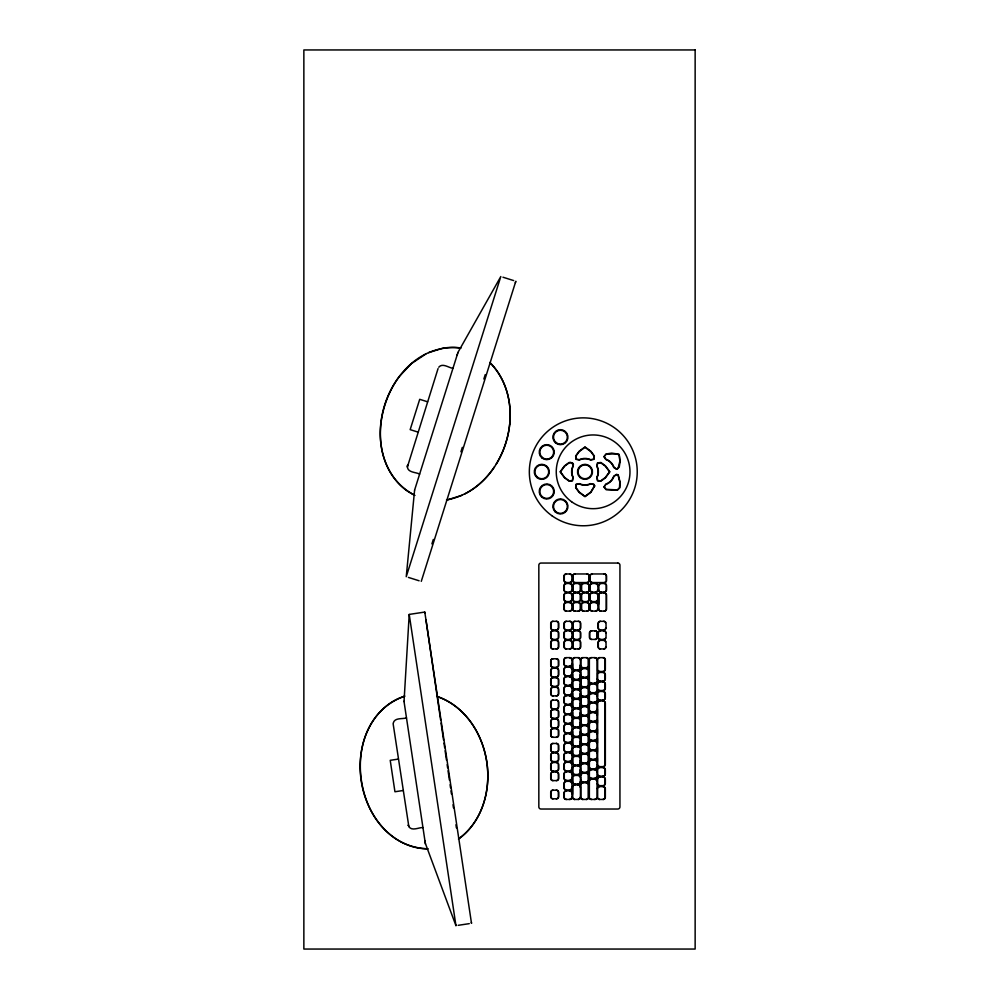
<?xml version="1.0" encoding="UTF-8"?>
<svg xmlns="http://www.w3.org/2000/svg" width="999" height="999" viewBox="0 0 999 999"><rect width="100%" height="100%" fill="white"/><g stroke="black" fill="none" stroke-linecap="round" stroke-linejoin="round"><path stroke-width="1.5" d="M404.033 701.535L409.215 614.41L424.787 612.062L424.925 613.036M407.367 467.045L438.049 368.594M509.727 423.888C508.266 438.174 503.596 452.11 496.078 464.36M393.244 723.101C394.605 717.382 402.447 719.268 406.493 717.906M421.278 581.343L515.821 281.256L515.347 282.767M457.055 355.319L457.417 354.17M457.717 353.196L457.929 352.547M431.905 543.906L433.316 539.448M460.926 451.823L462.325 447.365M483.853 379.033L485.252 374.575M494.493 466.82C486.975 478.159 476.798 487.899 464.597 494.043M438.761 367.195C442.495 362.649 448.726 367.794 452.947 368.344M458.441 839.023C485.976 819.093 493.306 780.419 483.941 749.113A92.383 92.383 0 0 0 479.383 736.85A89.922 89.922 0 0 0 476.448 731.006C468.119 715.746 454.82 702.709 438.236 696.877M459.602 838.198C471.416 829.432 479.607 816.42 483.916 802.472A85.664 85.664 0 0 0 486.076 793.955A88.674 88.674 0 0 0 487.025 788.174A91.496 91.496 0 0 0 487.762 779.42C489.16 745.316 470.704 708.029 437.05 696.478M425.849 353.983L411.363 363.648L399.338 376.423A90.26 90.26 0 0 0 394.368 383.666C386.276 396.84 381.481 411.988 380.457 427.41A90.16 90.16 0 0 0 380.369 437.225C381.156 454.582 387.4 472.14 399.737 484.652A55.944 55.944 0 0 0 407.342 491.058L414.76 495.404M428.608 352.659L442.545 348.289A55.744 55.744 0 0 1 457.13 347.54L460.039 347.852M461.838 495.354L447.902 499.737M403.883 696.39L398.426 698.513A55.956 55.956 0 0 0 388.336 704.457C374.937 714.397 366.246 729.732 362.487 745.828A89.473 89.473 0 0 0 360.577 757.379C359.078 772.764 361.413 788.486 367.257 802.784A90.147 90.147 0 0 0 371.491 811.65C379.807 826.91 393.119 839.934 409.702 845.766A55.757 55.757 0 0 0 422.465 848.588L427.909 848.838M404.857 696.141C333.716 720.741 352.547 846.165 427.759 848.8M446.491 499.975C504.57 489.273 531.268 406.094 490.696 363.374M398.376 759.09L390.222 760.314L394.942 791.757L403.097 790.521M422.952 827.522C418.681 827.409 411.738 831.518 408.753 826.435M458.166 925.324L469.28 923.65M553.121 629.919L556.53 629.919M566.47 629.919L569.88 629.919M575.112 629.919L578.521 629.919M600.474 629.919L603.883 629.919M582.779 677.21L586.463 677.21M591.233 703.121L594.917 703.121M553.121 727.784L556.53 727.784M566.158 781.318L569.83 781.318M566.158 799.437L569.83 799.437M574.612 799.437L578.296 799.437M582.779 799.437L586.463 799.437M591.233 799.437L594.917 799.437M599.525 799.437L603.209 799.437M461.026 348.064C386.313 338.961 348.201 459.927 414.635 495.292M502.959 277.21L513.673 280.582M427.597 401.798L419.717 399.313L410.164 429.632L418.044 432.117M419.642 474.063C415.859 472.09 407.817 472.727 407.367 466.858M408.379 577.397L419.105 580.781M489.81 362.5C502.684 375.087 509.215 393.019 510.064 410.801A90.647 90.647 0 0 1 509.727 423.888M613.736 467.42L616.57 469.33L619.23 467.195L620.104 461.538L618.993 454.233L611.688 453.109L606.031 453.996L603.896 456.655L605.794 459.49A13.087 13.087 0 0 1 613.736 467.42M425.299 843.218L455.944 925.661L409.24 614.522M408.841 826.598L393.156 723.9M455.931 925.549L455.794 924.687M424.8 612.175L471.503 923.313M471.366 922.352L471.491 923.201M424.975 841.021L425.149 842.207M403.996 701.298L425.437 844.13M425.974 619.855L440.621 720.004M441.071 723.089L443.556 740.034M444.006 743.119L444.68 747.739M445.129 750.823L446.478 760.077M447.152 764.697L447.602 767.781M448.064 770.853L449.413 780.107M450.087 784.727L450.537 787.811M450.986 790.896L451.436 793.968M453.009 804.757L453.471 807.841M455.944 824.787L456.393 827.871M598.588 604.358L598.588 595.129A2.148 2.135 0 0 1 600.736 592.994L604.407 592.994A2.148 2.135 0 0 1 606.555 595.129L606.543 608.965A2.148 2.135 0 0 1 604.407 611.101L600.736 611.101A2.148 2.135 0 0 1 598.588 608.965M597.39 696.465L597.39 693.581A2.148 2.135 0 0 1 599.525 691.445L603.209 691.445A2.148 2.135 0 0 1 605.344 693.581L605.344 697.901A2.148 2.135 0 0 1 603.209 700.037L599.525 700.049A2.148 2.135 0 0 1 597.527 698.688M597.39 709.24L597.39 715.384M597.39 719.992L597.39 723.051M597.39 729.195L597.39 733.803M597.39 738.411L597.39 743.006M597.39 747.614L597.39 752.222M597.39 758.366L597.39 761.438M580.431 659.777L580.431 667.694M580.431 672.901L580.431 677.21M580.431 682.417L580.431 686.725M580.431 691.932L580.431 696.241M580.431 701.435L580.431 705.756M580.431 710.951L580.431 715.272M580.431 720.466L580.431 724.787M580.431 729.982L580.431 734.302M580.431 739.497L580.431 743.818M580.431 749.013L580.431 753.333M580.431 758.528L580.431 762.849M580.431 768.044L580.431 772.352M580.431 777.559L580.431 781.867M580.431 787.075L580.431 797.302M580.157 665.059L580.157 667.694A2.148 2.135 0 0 1 578.021 669.842M580.157 674.337L580.157 677.21A2.148 2.135 0 0 1 578.021 679.357M580.157 683.853L580.157 686.725A2.148 2.135 0 0 1 578.021 688.86M580.157 693.368L580.157 696.241A2.148 2.135 0 0 1 578.021 698.376M580.157 702.884L580.157 705.756A2.148 2.135 0 0 1 578.021 707.891M580.157 712.399L580.157 715.272A2.148 2.135 0 0 1 578.021 717.407M580.157 721.902L580.157 724.787A2.148 2.135 0 0 1 578.021 726.922M580.157 731.418L580.157 734.302A2.148 2.135 0 0 1 578.021 736.438M580.157 740.933L580.157 743.818A2.148 2.135 0 0 1 578.021 745.953M580.157 750.449L580.157 753.333A2.148 2.135 0 0 1 578.021 755.469M580.157 759.964L580.157 762.849A2.148 2.135 0 0 1 578.021 764.984M580.157 769.48L580.157 772.352A2.148 2.135 0 0 1 578.021 774.5M572.477 663.736L572.477 667.694M572.477 674.337L572.477 677.21M572.477 682.417L572.477 686.725M572.477 693.368L572.477 696.241M572.477 701.435L572.477 705.756M572.477 712.399L572.477 715.272M572.477 720.466L572.477 724.787M572.477 731.418L572.477 734.302M572.477 739.497L572.477 743.818M572.477 750.449L572.477 753.333M572.477 758.528L572.477 762.849M572.477 768.044L572.477 772.352M572.477 777.559L572.477 781.867M572.477 787.075L572.477 794.38M575.074 582.554A2.148 2.135 0 0 1 572.927 580.419L572.927 576.111A2.148 2.135 0 0 1 575.074 573.963M586.85 582.554A2.148 2.135 0 0 0 588.998 580.419L588.985 576.111A2.148 2.135 0 0 0 586.85 573.963M592.357 582.554A2.148 2.135 0 0 1 590.209 580.419L590.222 576.111A2.148 2.135 0 0 1 592.357 573.963M606.131 581.206A2.148 2.135 0 0 0 606.281 580.419L606.281 576.111A2.148 2.135 0 0 0 606.131 575.312M605.656 581.942A2.148 2.135 0 0 1 604.145 582.554M604.145 573.963A2.148 2.135 0 0 1 605.656 574.587M600.998 611.101A2.148 2.135 0 0 1 598.863 608.965L598.863 595.129A2.148 2.135 0 0 1 600.998 592.994M604.145 611.101A2.148 2.135 0 0 0 606.281 608.965L606.281 595.129A2.148 2.135 0 0 0 606.131 594.343M604.145 592.994A2.148 2.135 0 0 1 605.656 593.618M597.377 764.497A2.148 2.135 0 0 0 599.525 766.645L603.209 766.645A2.148 2.135 0 0 0 605.344 764.497L605.344 703.096A2.148 2.135 0 0 0 603.209 700.961L599.525 700.961A2.148 2.135 0 0 0 597.377 703.096M599.8 766.645A2.148 2.135 0 0 1 597.652 764.497L597.652 703.096A2.148 2.135 0 0 1 599.8 700.961M604.919 765.296A2.148 2.135 0 0 0 605.082 764.497L605.069 703.096A2.148 2.135 0 0 0 602.934 700.961M604.445 766.021A2.148 2.135 0 0 1 602.934 766.645M599.8 799.437A2.148 2.135 0 0 1 597.652 797.302L597.652 788.723A2.148 2.135 0 0 1 599.8 786.588M599.525 799.437A2.148 2.135 0 0 1 597.527 798.089M602.934 799.437A2.148 2.135 0 0 0 605.082 797.302L605.069 788.723A2.148 2.135 0 0 0 602.934 786.588M603.209 799.437A2.148 2.135 0 0 0 605.344 797.302L605.344 788.723A2.148 2.135 0 0 0 603.209 786.588L599.525 786.588A2.148 2.135 0 0 0 597.377 788.723M599.8 671.49A2.148 2.135 0 0 1 597.652 669.355L597.652 659.777A2.148 2.135 0 0 1 599.8 657.642M597.527 670.154A2.148 2.135 0 0 0 599.525 671.503L603.209 671.503A2.148 2.135 0 0 0 605.344 669.355L605.344 659.777A2.148 2.135 0 0 0 603.209 657.642L599.525 657.642A2.148 2.135 0 0 0 597.377 659.777M602.934 671.503A2.148 2.135 0 0 0 605.082 669.355L605.069 659.777A2.148 2.135 0 0 0 602.934 657.642M591.508 683.179A2.148 2.135 0 0 1 589.36 681.043L589.373 659.777A2.148 2.135 0 0 1 591.508 657.642M596.64 681.83A2.148 2.135 0 0 1 596.153 682.554M595.429 683.029A2.148 2.135 0 0 1 594.642 683.179M594.642 657.642A2.148 2.135 0 0 1 596.79 659.777M574.612 669.842A2.148 2.135 0 0 1 572.464 667.694M580.431 667.694A2.148 2.135 0 0 1 578.296 669.842L574.887 669.842A2.148 2.135 0 0 1 572.739 667.694L572.752 659.777A2.148 2.135 0 0 1 574.887 657.642M578.021 657.642A2.148 2.135 0 0 1 580.169 659.777M580.431 659.777A2.148 2.135 0 0 0 578.296 657.642L574.612 657.642A2.148 2.135 0 0 0 572.464 659.777M580.631 665.559A2.148 2.135 0 0 0 582.779 667.694L586.463 667.694A2.148 2.135 0 0 0 588.598 665.559L588.598 659.777A2.148 2.135 0 0 0 586.463 657.642L582.779 657.642A2.148 2.135 0 0 0 580.631 659.777M583.054 667.694A2.148 2.135 0 0 1 580.906 665.559L580.906 659.777A2.148 2.135 0 0 1 583.054 657.642M586.188 667.694A2.148 2.135 0 0 0 588.336 665.559L588.324 659.777A2.148 2.135 0 0 0 586.188 657.642M591.233 799.437A2.148 2.135 0 0 1 589.098 797.302L589.098 781.38A2.148 2.135 0 0 1 591.233 779.245L594.917 779.232A2.148 2.135 0 0 1 597.065 781.38L597.052 797.302A2.148 2.135 0 0 1 594.917 799.437M591.508 799.437A2.148 2.135 0 0 1 589.36 797.302L589.373 781.38A2.148 2.135 0 0 1 591.508 779.245M596.64 798.089A2.148 2.135 0 0 1 594.642 799.437M594.642 779.245A2.148 2.135 0 0 1 596.64 780.594M582.779 799.437A2.148 2.135 0 0 1 580.631 797.302M583.054 799.437A2.148 2.135 0 0 1 580.906 797.302L580.906 784.927A2.148 2.135 0 0 1 583.054 782.791M586.188 799.437A2.148 2.135 0 0 0 588.336 797.302L588.324 784.927A2.148 2.135 0 0 0 586.188 782.791M586.463 799.437A2.148 2.135 0 0 0 588.598 797.302L588.598 784.927A2.148 2.135 0 0 0 586.463 782.791L582.779 782.779A2.148 2.135 0 0 0 580.631 784.927M574.612 799.437A2.148 2.135 0 0 1 572.464 797.302M574.887 799.437A2.148 2.135 0 0 1 572.739 797.302L572.752 787.075A2.148 2.135 0 0 1 574.887 784.927M580.169 797.302A2.148 2.135 0 0 1 578.021 799.437M580.431 797.302A2.148 2.135 0 0 1 578.296 799.437M578.021 784.927A2.148 2.135 0 0 1 580.169 787.075M580.431 787.075A2.148 2.135 0 0 0 578.296 784.927L574.612 784.927A2.148 2.135 0 0 0 572.464 787.075M599.8 776.148A2.148 2.135 0 0 1 597.652 774.013L597.652 769.705A2.148 2.135 0 0 1 599.8 767.569M597.527 774.812A2.148 2.135 0 0 0 599.525 776.148L603.209 776.161A2.148 2.135 0 0 0 605.344 774.013L605.344 769.705A2.148 2.135 0 0 0 603.209 767.569L599.525 767.557A2.148 2.135 0 0 0 597.377 769.705M602.934 776.148A2.148 2.135 0 0 0 605.082 774.013L605.069 769.705A2.148 2.135 0 0 0 602.934 767.569M597.377 783.528A2.148 2.135 0 0 0 599.525 785.664L603.209 785.676A2.148 2.135 0 0 0 605.344 783.528L605.344 779.22A2.148 2.135 0 0 0 603.209 777.072L599.525 777.072A2.148 2.135 0 0 0 597.377 779.22M599.8 785.664A2.148 2.135 0 0 1 597.652 783.528L597.652 779.22A2.148 2.135 0 0 1 599.8 777.072M604.445 785.052A2.148 2.135 0 0 1 602.934 785.664M604.919 784.327A2.148 2.135 0 0 0 605.082 783.528L605.069 779.22A2.148 2.135 0 0 0 602.934 777.072M597.377 678.87A2.148 2.135 0 0 0 599.525 681.006L603.209 681.018A2.148 2.135 0 0 0 605.344 678.87L605.344 674.562A2.148 2.135 0 0 0 603.209 672.427L599.525 672.414A2.148 2.135 0 0 0 597.527 673.763M599.8 681.006A2.148 2.135 0 0 1 597.652 678.87L597.652 674.562A2.148 2.135 0 0 1 599.8 672.427M602.934 681.006A2.148 2.135 0 0 0 605.082 678.87L605.069 674.562A2.148 2.135 0 0 0 602.934 672.414M599.8 690.521A2.148 2.135 0 0 1 597.652 688.386L597.652 684.078A2.148 2.135 0 0 1 599.8 681.93M597.527 689.173A2.148 2.135 0 0 0 599.525 690.521L603.209 690.534A2.148 2.135 0 0 0 605.344 688.386L605.344 684.078A2.148 2.135 0 0 0 603.209 681.93L599.525 681.93A2.148 2.135 0 0 0 597.377 684.078M602.934 690.521A2.148 2.135 0 0 0 605.082 688.386L605.069 684.078A2.148 2.135 0 0 0 602.934 681.93M599.8 700.037A2.148 2.135 0 0 1 597.652 697.901L597.652 693.581A2.148 2.135 0 0 1 599.8 691.445M602.934 700.037A2.148 2.135 0 0 0 605.082 697.901L605.069 693.581A2.148 2.135 0 0 0 602.934 691.445M591.833 639.422A2.148 2.135 0 0 1 589.697 637.287L589.697 632.979A2.148 2.135 0 0 1 591.833 630.831M594.979 639.422A2.148 2.135 0 0 0 597.115 637.287L597.115 632.979A2.148 2.135 0 0 0 594.979 630.831M600.212 629.907A2.148 2.135 0 0 1 598.064 627.772L598.076 623.463A2.148 2.135 0 0 1 600.212 621.328L603.883 621.316A2.148 2.135 0 0 1 606.031 623.463L606.031 627.772A2.148 2.135 0 0 1 603.883 629.907M600.474 629.907A2.148 2.135 0 0 1 598.339 627.772L598.339 623.463A2.148 2.135 0 0 1 600.474 621.328M605.756 627.772A2.148 2.135 0 0 1 603.621 629.907M603.621 621.328A2.148 2.135 0 0 1 605.606 622.664M600.474 639.422A2.148 2.135 0 0 1 598.339 637.287L598.339 632.979A2.148 2.135 0 0 1 600.474 630.831L603.883 630.831A2.148 2.135 0 0 1 606.031 632.979L606.031 637.287A2.148 2.135 0 0 1 603.883 639.422L600.212 639.435A2.148 2.135 0 0 1 598.064 637.287L598.076 632.979A2.148 2.135 0 0 1 600.212 630.831M605.606 638.086A2.148 2.135 0 0 1 603.621 639.422M603.621 630.831A2.148 2.135 0 0 1 605.756 632.979M600.474 648.938A2.148 2.135 0 0 1 598.339 646.803L598.339 642.494A2.148 2.135 0 0 1 600.474 640.347M605.756 646.803A2.148 2.135 0 0 1 603.621 648.938M603.621 640.347A2.148 2.135 0 0 1 605.606 641.695M598.588 589.934A2.148 2.135 0 0 0 600.736 592.07L604.407 592.082A2.148 2.135 0 0 0 606.555 589.934L606.543 585.614A2.148 2.135 0 0 0 604.407 583.478L600.736 583.478A2.148 2.135 0 0 0 598.588 585.614M600.998 592.07A2.148 2.135 0 0 1 598.863 589.934L598.863 585.614A2.148 2.135 0 0 1 600.998 583.478M604.145 592.07A2.148 2.135 0 0 0 606.281 589.934L606.281 585.614A2.148 2.135 0 0 0 604.145 583.478M592.357 601.585A2.148 2.135 0 0 1 590.209 599.45L590.222 595.129A2.148 2.135 0 0 1 592.357 592.994M597.639 599.45A2.148 2.135 0 0 1 595.491 601.585M595.491 592.994A2.148 2.135 0 0 1 597.639 595.129M592.357 611.101A2.148 2.135 0 0 1 590.209 608.965L590.222 604.645A2.148 2.135 0 0 1 592.357 602.509M597.639 608.965A2.148 2.135 0 0 1 595.491 611.101M595.491 602.509A2.148 2.135 0 0 1 597.639 604.645M592.357 592.07A2.148 2.135 0 0 1 590.209 589.934L590.222 585.614A2.148 2.135 0 0 1 592.357 583.478M597.639 589.934A2.148 2.135 0 0 1 595.491 592.07M595.491 583.478A2.148 2.135 0 0 1 597.639 585.614M583.716 601.585A2.148 2.135 0 0 1 581.568 599.45L581.58 595.129A2.148 2.135 0 0 1 583.716 592.994M586.85 601.585A2.148 2.135 0 0 0 588.998 599.45L588.985 595.129A2.148 2.135 0 0 0 586.85 592.994M583.716 611.101A2.148 2.135 0 0 1 581.568 608.965L581.58 604.645A2.148 2.135 0 0 1 583.716 602.509M586.85 611.101A2.148 2.135 0 0 0 588.998 608.965L588.985 604.645A2.148 2.135 0 0 0 586.85 602.509M583.716 592.07A2.148 2.135 0 0 1 581.568 589.934L581.58 585.614A2.148 2.135 0 0 1 583.716 583.478M586.85 592.07A2.148 2.135 0 0 0 588.998 589.934L588.985 585.614A2.148 2.135 0 0 0 586.85 583.478M575.074 601.585A2.148 2.135 0 0 1 572.927 599.45L572.927 595.129A2.148 2.135 0 0 1 575.074 592.994M578.209 601.585A2.148 2.135 0 0 0 580.357 599.45L580.344 595.129A2.148 2.135 0 0 0 578.209 592.994M575.074 611.101A2.148 2.135 0 0 1 572.927 608.965L572.927 604.645A2.148 2.135 0 0 1 575.074 602.509M578.209 611.101A2.148 2.135 0 0 0 580.357 608.965L580.344 604.645A2.148 2.135 0 0 0 578.209 602.509M575.074 592.07A2.148 2.135 0 0 1 572.927 589.934L572.927 585.614A2.148 2.135 0 0 1 575.074 583.478M578.209 592.07A2.148 2.135 0 0 0 580.357 589.934L580.344 585.614A2.148 2.135 0 0 0 578.209 583.478M566.421 601.585A2.148 2.135 0 0 1 564.285 599.45L564.285 595.129A2.148 2.135 0 0 1 566.421 592.994M571.703 599.45A2.148 2.135 0 0 1 569.567 601.585M569.567 592.994A2.148 2.135 0 0 1 571.703 595.129M566.421 611.101A2.148 2.135 0 0 1 564.285 608.965L564.285 604.645A2.148 2.135 0 0 1 566.421 602.509M571.703 608.965A2.148 2.135 0 0 1 569.567 611.101M569.567 602.509A2.148 2.135 0 0 1 571.703 604.645M566.421 582.554A2.148 2.135 0 0 1 564.285 580.419L564.285 576.111A2.148 2.135 0 0 1 566.421 573.963M571.703 580.419A2.148 2.135 0 0 1 569.567 582.554M569.567 573.963A2.148 2.135 0 0 1 571.703 576.111M566.421 592.07A2.148 2.135 0 0 1 564.285 589.934L564.285 585.614A2.148 2.135 0 0 1 566.421 583.478M571.703 589.934A2.148 2.135 0 0 1 569.567 592.07M569.567 583.478A2.148 2.135 0 0 1 571.703 585.614M575.112 648.938A2.148 2.135 0 0 1 572.976 646.803L572.976 642.494A2.148 2.135 0 0 1 575.112 640.347M578.259 648.938A2.148 2.135 0 0 0 580.394 646.803L580.394 642.494A2.148 2.135 0 0 0 578.259 640.347M575.112 639.422A2.148 2.135 0 0 1 572.976 637.287L572.976 632.979A2.148 2.135 0 0 1 575.112 630.831L578.521 630.831A2.148 2.135 0 0 1 580.669 632.979L580.656 637.287A2.148 2.135 0 0 1 578.521 639.422L574.85 639.435A2.148 2.135 0 0 1 572.702 637.287L572.702 632.979A2.148 2.135 0 0 1 574.85 630.831M578.259 639.422A2.148 2.135 0 0 0 580.394 637.287L580.394 632.979A2.148 2.135 0 0 0 578.259 630.831M574.85 629.907A2.148 2.135 0 0 1 572.702 627.772L572.702 623.463A2.148 2.135 0 0 1 574.85 621.328L578.521 621.316A2.148 2.135 0 0 1 580.669 623.463L580.656 627.772A2.148 2.135 0 0 1 578.521 629.919M575.112 629.907A2.148 2.135 0 0 1 572.976 627.772L572.976 623.463A2.148 2.135 0 0 1 575.112 621.328M578.259 629.907A2.148 2.135 0 0 0 580.394 627.772L580.394 623.463A2.148 2.135 0 0 0 578.259 621.328M566.196 629.907A2.148 2.135 0 0 1 564.06 627.772L564.06 623.463A2.148 2.135 0 0 1 566.196 621.328L569.88 621.316A2.148 2.135 0 0 1 572.027 623.463L572.015 627.772A2.148 2.135 0 0 1 569.88 629.907M566.47 629.907A2.148 2.135 0 0 1 564.323 627.772L564.335 623.463A2.148 2.135 0 0 1 566.47 621.328M571.753 627.772A2.148 2.135 0 0 1 569.605 629.907M569.605 621.328A2.148 2.135 0 0 1 571.753 623.463M566.47 639.422A2.148 2.135 0 0 1 564.323 637.287L564.335 632.979A2.148 2.135 0 0 1 566.47 630.831L569.88 630.831A2.148 2.135 0 0 1 572.027 632.979L572.015 637.287A2.148 2.135 0 0 1 569.88 639.422L566.196 639.435A2.148 2.135 0 0 1 564.06 637.287L564.06 632.979A2.148 2.135 0 0 1 566.196 630.831M571.753 637.287A2.148 2.135 0 0 1 569.605 639.422M569.605 630.831A2.148 2.135 0 0 1 571.753 632.979M566.47 648.938A2.148 2.135 0 0 1 564.323 646.803L564.335 642.494A2.148 2.135 0 0 1 566.47 640.347M571.753 646.803A2.148 2.135 0 0 1 569.605 648.938M569.605 640.347A2.148 2.135 0 0 1 571.753 642.494M553.121 648.938A2.148 2.135 0 0 1 550.973 646.803L550.986 642.494A2.148 2.135 0 0 1 553.121 640.347M556.256 648.938A2.148 2.135 0 0 0 558.404 646.803L558.391 642.494A2.148 2.135 0 0 0 556.256 640.347M553.121 639.422A2.148 2.135 0 0 1 550.973 637.287L550.986 632.979A2.148 2.135 0 0 1 553.121 630.831L556.53 630.831A2.148 2.135 0 0 1 558.678 632.979L558.666 637.287A2.148 2.135 0 0 1 556.53 639.422L552.847 639.435A2.148 2.135 0 0 1 550.711 637.287L550.711 632.979A2.148 2.135 0 0 1 552.847 630.831M556.256 639.422A2.148 2.135 0 0 0 558.404 637.287L558.391 632.979A2.148 2.135 0 0 0 556.256 630.831M552.847 629.907A2.148 2.135 0 0 1 550.711 627.772L550.711 623.463A2.148 2.135 0 0 1 552.847 621.328L556.53 621.316A2.148 2.135 0 0 1 558.678 623.463L558.666 627.772A2.148 2.135 0 0 1 556.53 629.907M553.121 629.907A2.148 2.135 0 0 1 550.973 627.772L550.986 623.463A2.148 2.135 0 0 1 553.121 621.328M556.256 629.907A2.148 2.135 0 0 0 558.404 627.772L558.391 623.463A2.148 2.135 0 0 0 556.256 621.328M591.508 778.321A2.148 2.135 0 0 1 589.36 776.186L589.373 771.865A2.148 2.135 0 0 1 591.508 769.73L594.917 769.717A2.148 2.135 0 0 1 597.065 771.865L597.052 776.186A2.148 2.135 0 0 1 594.917 778.321L591.233 778.321A2.148 2.135 0 0 1 589.098 776.186L589.098 771.865A2.148 2.135 0 0 1 591.233 769.73M596.64 776.972A2.148 2.135 0 0 1 594.642 778.321M594.642 769.73A2.148 2.135 0 0 1 596.79 771.865M591.233 749.774A2.148 2.135 0 0 1 589.098 747.639L589.098 743.318A2.148 2.135 0 0 1 591.233 741.183L594.917 741.183A2.148 2.135 0 0 1 597.065 743.318L597.052 747.639A2.148 2.135 0 0 1 594.917 749.774L591.508 749.774A2.148 2.135 0 0 1 589.36 747.639L589.373 743.318A2.148 2.135 0 0 1 591.508 741.183M596.79 747.639A2.148 2.135 0 0 1 594.642 749.774M594.642 741.183A2.148 2.135 0 0 1 596.64 742.532M591.508 759.29A2.148 2.135 0 0 1 589.36 757.155L589.373 752.834A2.148 2.135 0 0 1 591.508 750.699L594.917 750.686A2.148 2.135 0 0 1 597.065 752.834L597.052 757.155A2.148 2.135 0 0 1 594.917 759.29L591.233 759.29A2.148 2.135 0 0 1 589.098 757.155L589.098 752.834A2.148 2.135 0 0 1 591.233 750.699M596.64 757.941A2.148 2.135 0 0 1 594.642 759.29M594.642 750.699A2.148 2.135 0 0 1 596.79 752.834M591.233 768.805A2.148 2.135 0 0 1 589.098 766.67L589.098 762.349A2.148 2.135 0 0 1 591.233 760.214L594.917 760.202A2.148 2.135 0 0 1 597.065 762.349L597.052 766.67A2.148 2.135 0 0 1 594.917 768.805L591.508 768.805A2.148 2.135 0 0 1 589.36 766.67L589.373 762.349A2.148 2.135 0 0 1 591.508 760.214M596.79 766.67A2.148 2.135 0 0 1 594.642 768.805M594.642 760.214A2.148 2.135 0 0 1 596.64 761.563M591.508 721.228A2.148 2.135 0 0 1 589.36 719.093L589.373 714.784A2.148 2.135 0 0 1 591.508 712.637M596.64 719.879A2.148 2.135 0 0 1 594.642 721.228M594.642 712.637A2.148 2.135 0 0 1 596.79 714.784M591.508 730.744A2.148 2.135 0 0 1 589.36 728.608L589.373 724.287A2.148 2.135 0 0 1 591.508 722.152M596.79 728.608A2.148 2.135 0 0 1 594.642 730.744M594.642 722.152A2.148 2.135 0 0 1 596.64 723.501M591.508 740.259A2.148 2.135 0 0 1 589.36 738.124L589.373 733.803A2.148 2.135 0 0 1 591.508 731.668M596.64 738.91A2.148 2.135 0 0 1 594.642 740.259M594.642 731.668A2.148 2.135 0 0 1 596.79 733.803M591.508 692.694A2.148 2.135 0 0 1 589.36 690.546L589.373 686.238A2.148 2.135 0 0 1 591.508 684.103M596.79 690.546A2.148 2.135 0 0 1 594.642 692.694M594.642 684.103A2.148 2.135 0 0 1 596.64 685.439M591.508 702.197A2.148 2.135 0 0 1 589.36 700.062L589.373 695.754A2.148 2.135 0 0 1 591.508 693.618M596.64 700.861A2.148 2.135 0 0 1 594.642 702.197M594.642 693.618A2.148 2.135 0 0 1 596.79 695.754M591.508 711.713A2.148 2.135 0 0 1 589.36 709.577L589.373 705.269A2.148 2.135 0 0 1 591.508 703.121M596.79 709.577A2.148 2.135 0 0 1 594.642 711.713M594.917 703.121A2.148 2.135 0 0 1 597.065 705.269L597.052 709.577A2.148 2.135 0 0 1 594.917 711.713L591.233 711.725A2.148 2.135 0 0 1 589.098 709.577L589.098 705.269A2.148 2.135 0 0 1 591.233 703.121M594.642 703.121A2.148 2.135 0 0 1 596.64 704.47M582.779 677.21A2.148 2.135 0 0 1 580.631 675.074M583.054 677.21A2.148 2.135 0 0 1 580.906 675.074L580.906 670.754A2.148 2.135 0 0 1 583.054 668.618M586.188 677.21A2.148 2.135 0 0 0 588.336 675.074L588.324 670.754A2.148 2.135 0 0 0 586.188 668.618M586.463 677.21A2.148 2.135 0 0 0 588.598 675.074L588.598 670.754A2.148 2.135 0 0 0 586.463 668.618L582.779 668.606A2.148 2.135 0 0 0 580.631 670.754M583.054 705.744A2.148 2.135 0 0 1 580.906 703.608L580.906 699.3A2.148 2.135 0 0 1 583.054 697.165M586.188 705.756A2.148 2.135 0 0 0 588.336 703.608L588.324 699.3A2.148 2.135 0 0 0 586.188 697.165M580.631 694.093A2.148 2.135 0 0 0 582.779 696.241L586.463 696.241A2.148 2.135 0 0 0 588.598 694.093L588.598 689.785A2.148 2.135 0 0 0 586.463 687.649L582.779 687.637A2.148 2.135 0 0 0 580.631 689.785M583.054 696.241A2.148 2.135 0 0 1 580.906 694.093L580.906 689.785A2.148 2.135 0 0 1 583.054 687.649M586.188 696.241A2.148 2.135 0 0 0 588.336 694.093L588.324 689.785A2.148 2.135 0 0 0 586.188 687.649M583.054 686.725A2.148 2.135 0 0 1 580.906 684.59L580.906 680.269A2.148 2.135 0 0 1 583.054 678.134M586.188 686.725A2.148 2.135 0 0 0 588.336 684.59L588.324 680.269A2.148 2.135 0 0 0 586.188 678.134M580.631 732.155A2.148 2.135 0 0 0 582.779 734.29L586.463 734.302A2.148 2.135 0 0 0 588.598 732.155L588.598 727.834A2.148 2.135 0 0 0 586.463 725.699L583.054 725.699A2.148 2.135 0 0 0 580.906 727.834L580.906 732.155A2.148 2.135 0 0 0 583.054 734.29M586.188 734.29A2.148 2.135 0 0 0 588.336 732.155L588.324 727.834A2.148 2.135 0 0 0 586.188 725.699M580.631 727.834A2.148 2.135 0 0 1 582.779 725.699M582.779 724.774A2.148 2.135 0 0 1 580.631 722.639L580.644 718.331A2.148 2.135 0 0 1 582.779 716.183L586.463 716.183A2.148 2.135 0 0 1 588.598 718.331L588.598 722.639A2.148 2.135 0 0 1 586.463 724.774L583.054 724.787A2.148 2.135 0 0 1 580.906 722.639L580.906 718.331A2.148 2.135 0 0 1 583.054 716.183M586.188 724.774A2.148 2.135 0 0 0 588.336 722.639L588.324 718.331A2.148 2.135 0 0 0 586.188 716.183M580.631 713.124A2.148 2.135 0 0 0 582.779 715.259L586.463 715.272A2.148 2.135 0 0 0 588.598 713.124L588.598 708.815A2.148 2.135 0 0 0 586.463 706.668L582.779 706.668A2.148 2.135 0 0 0 580.631 708.815M583.054 715.259A2.148 2.135 0 0 1 580.906 713.124L580.906 708.815A2.148 2.135 0 0 1 583.054 706.668M586.188 715.259A2.148 2.135 0 0 0 588.336 713.124L588.324 708.815A2.148 2.135 0 0 0 586.188 706.668M583.054 762.836A2.148 2.135 0 0 1 580.906 760.701L580.906 756.38A2.148 2.135 0 0 1 583.054 754.245M586.188 762.836A2.148 2.135 0 0 0 588.336 760.701L588.324 756.38A2.148 2.135 0 0 0 586.188 754.245M580.631 751.186A2.148 2.135 0 0 0 582.779 753.321L586.463 753.321A2.148 2.135 0 0 0 588.598 751.186L588.598 746.865A2.148 2.135 0 0 0 586.463 744.73L583.054 744.73A2.148 2.135 0 0 0 580.906 746.865L580.906 751.186A2.148 2.135 0 0 0 583.054 753.321M586.188 753.321A2.148 2.135 0 0 0 588.336 751.186L588.324 746.865A2.148 2.135 0 0 0 586.188 744.73M580.631 746.865A2.148 2.135 0 0 1 582.779 744.73M582.779 743.805A2.148 2.135 0 0 1 580.631 741.67L580.644 737.349A2.148 2.135 0 0 1 582.779 735.214L586.463 735.214A2.148 2.135 0 0 1 588.598 737.349L588.598 741.67A2.148 2.135 0 0 1 586.463 743.805L583.054 743.818A2.148 2.135 0 0 1 580.906 741.67L580.906 737.349A2.148 2.135 0 0 1 583.054 735.214M586.188 743.805A2.148 2.135 0 0 0 588.336 741.67L588.324 737.349A2.148 2.135 0 0 0 586.188 735.214M580.631 779.732A2.148 2.135 0 0 0 582.779 781.867L586.463 781.867A2.148 2.135 0 0 0 588.598 779.732L588.598 775.411A2.148 2.135 0 0 0 586.463 773.276L582.779 773.263A2.148 2.135 0 0 0 580.631 775.411M583.054 781.867A2.148 2.135 0 0 1 580.906 779.732L580.906 775.411A2.148 2.135 0 0 1 583.054 773.276M586.188 781.867A2.148 2.135 0 0 0 588.336 779.732L588.324 775.411A2.148 2.135 0 0 0 586.188 773.276M580.631 770.217A2.148 2.135 0 0 0 582.779 772.352L586.463 772.352A2.148 2.135 0 0 0 588.598 770.217L588.598 765.896A2.148 2.135 0 0 0 586.463 763.76L582.779 763.748A2.148 2.135 0 0 0 580.631 765.896M583.054 772.352A2.148 2.135 0 0 1 580.906 770.217L580.906 765.896A2.148 2.135 0 0 1 583.054 763.76M586.188 772.352A2.148 2.135 0 0 0 588.336 770.217L588.324 765.896A2.148 2.135 0 0 0 586.188 763.76M572.464 677.21A2.148 2.135 0 0 0 574.612 679.357L578.296 679.357A2.148 2.135 0 0 0 580.431 677.21M574.887 679.357A2.148 2.135 0 0 1 572.739 677.21L572.752 672.901A2.148 2.135 0 0 1 574.887 670.766L578.296 670.754A2.148 2.135 0 0 1 580.431 672.901M578.021 670.766A2.148 2.135 0 0 1 580.019 672.102M572.464 672.901A2.148 2.135 0 0 1 574.612 670.766M572.464 705.756A2.148 2.135 0 0 0 574.612 707.891L578.296 707.904A2.148 2.135 0 0 0 580.431 705.756M574.887 707.891A2.148 2.135 0 0 1 572.739 705.756L572.752 701.435A2.148 2.135 0 0 1 574.887 699.3M580.431 701.435A2.148 2.135 0 0 0 578.296 699.3L574.612 699.3A2.148 2.135 0 0 0 572.627 700.649M578.021 699.3A2.148 2.135 0 0 1 580.019 700.649M572.464 696.241A2.148 2.135 0 0 0 574.612 698.376L578.296 698.388A2.148 2.135 0 0 0 580.431 696.241M574.887 698.376A2.148 2.135 0 0 1 572.739 696.241L572.752 691.932A2.148 2.135 0 0 1 574.887 689.785L578.296 689.785A2.148 2.135 0 0 1 580.431 691.932M578.021 689.785A2.148 2.135 0 0 1 580.019 691.133M572.464 691.932A2.148 2.135 0 0 1 574.612 689.785M574.612 688.86A2.148 2.135 0 0 1 572.464 686.725M580.431 686.725A2.148 2.135 0 0 1 578.296 688.86L574.887 688.873A2.148 2.135 0 0 1 572.739 686.725L572.752 682.417A2.148 2.135 0 0 1 574.887 680.282M580.431 682.417A2.148 2.135 0 0 0 578.296 680.282L574.612 680.269A2.148 2.135 0 0 0 572.627 681.618M578.021 680.282A2.148 2.135 0 0 1 580.019 681.618M572.464 734.302A2.148 2.135 0 0 0 574.612 736.438L578.296 736.438A2.148 2.135 0 0 0 580.431 734.302M574.887 736.438A2.148 2.135 0 0 1 572.739 734.302L572.752 729.982A2.148 2.135 0 0 1 574.887 727.846M580.431 729.982A2.148 2.135 0 0 0 578.296 727.846L574.612 727.846A2.148 2.135 0 0 0 572.464 729.982M578.021 727.846A2.148 2.135 0 0 1 579.532 728.471M572.464 724.787A2.148 2.135 0 0 0 574.612 726.922L578.296 726.935A2.148 2.135 0 0 0 580.431 724.787M574.887 726.922A2.148 2.135 0 0 1 572.739 724.787L572.752 720.466A2.148 2.135 0 0 1 574.887 718.331M580.431 720.466A2.148 2.135 0 0 0 578.296 718.331L574.612 718.331A2.148 2.135 0 0 0 572.627 719.68M578.021 718.331A2.148 2.135 0 0 1 580.019 719.68M572.464 715.272A2.148 2.135 0 0 0 574.612 717.407L578.296 717.419A2.148 2.135 0 0 0 580.431 715.272M574.887 717.407A2.148 2.135 0 0 1 572.739 715.272L572.752 710.951A2.148 2.135 0 0 1 574.887 708.815M580.431 710.951A2.148 2.135 0 0 0 578.296 708.815L574.612 708.815A2.148 2.135 0 0 0 572.464 710.951M578.021 708.815A2.148 2.135 0 0 1 579.532 709.44M572.464 762.849A2.148 2.135 0 0 0 574.612 764.984L578.296 764.984A2.148 2.135 0 0 0 580.431 762.849M574.887 764.984A2.148 2.135 0 0 1 572.739 762.849L572.752 758.528A2.148 2.135 0 0 1 574.887 756.393M580.431 758.528A2.148 2.135 0 0 0 578.296 756.393L574.612 756.38A2.148 2.135 0 0 0 572.627 757.741M578.021 756.393A2.148 2.135 0 0 1 580.019 757.741M572.464 753.333A2.148 2.135 0 0 0 574.612 755.469L578.296 755.469A2.148 2.135 0 0 0 580.431 753.333M574.887 755.469A2.148 2.135 0 0 1 572.739 753.333L572.752 749.013A2.148 2.135 0 0 1 574.887 746.877M580.431 749.013A2.148 2.135 0 0 0 578.296 746.877L574.612 746.865A2.148 2.135 0 0 0 572.464 749.013M578.021 746.877A2.148 2.135 0 0 1 579.532 747.502M572.464 743.818A2.148 2.135 0 0 0 574.612 745.953L578.296 745.953A2.148 2.135 0 0 0 580.431 743.818M574.887 745.953A2.148 2.135 0 0 1 572.739 743.818L572.752 739.497A2.148 2.135 0 0 1 574.887 737.362M580.431 739.497A2.148 2.135 0 0 0 578.296 737.362L574.612 737.349A2.148 2.135 0 0 0 572.627 738.711M578.021 737.362A2.148 2.135 0 0 1 580.019 738.711M572.464 781.867A2.148 2.135 0 0 0 574.612 784.003L578.296 784.015A2.148 2.135 0 0 0 580.431 781.867M574.887 784.003A2.148 2.135 0 0 1 572.739 781.867L572.752 777.559A2.148 2.135 0 0 1 574.887 775.424M580.169 781.867A2.148 2.135 0 0 1 578.021 784.003M580.431 777.559A2.148 2.135 0 0 0 578.296 775.424L574.612 775.411A2.148 2.135 0 0 0 572.627 776.76M578.021 775.424A2.148 2.135 0 0 1 580.019 776.76M572.464 772.352A2.148 2.135 0 0 0 574.612 774.5L578.296 774.5A2.148 2.135 0 0 0 580.431 772.352M574.887 774.5A2.148 2.135 0 0 1 572.739 772.352L572.752 768.044A2.148 2.135 0 0 1 574.887 765.908M580.431 768.044A2.148 2.135 0 0 0 578.296 765.908L574.612 765.896A2.148 2.135 0 0 0 572.464 768.044M578.021 765.908A2.148 2.135 0 0 1 579.532 766.52M566.421 675.749A2.148 2.135 0 0 1 564.285 673.613L564.285 669.293A2.148 2.135 0 0 1 566.421 667.157M571.703 673.613A2.148 2.135 0 0 1 569.567 675.749M569.567 667.157A2.148 2.135 0 0 1 571.703 669.293M566.421 666.233A2.148 2.135 0 0 1 564.285 664.098L564.285 659.777A2.148 2.135 0 0 1 566.421 657.642M571.703 664.098A2.148 2.135 0 0 1 569.567 666.233M569.567 657.642A2.148 2.135 0 0 1 571.703 659.777M566.421 704.295A2.148 2.135 0 0 1 564.285 702.147L564.285 697.839A2.148 2.135 0 0 1 566.421 695.704M571.703 702.147A2.148 2.135 0 0 1 569.567 704.295M569.567 695.704A2.148 2.135 0 0 1 571.703 697.839M566.421 694.78A2.148 2.135 0 0 1 564.285 692.644L564.285 688.323A2.148 2.135 0 0 1 566.421 686.188M571.703 692.644A2.148 2.135 0 0 1 569.567 694.78M569.567 686.188A2.148 2.135 0 0 1 571.703 688.323M566.421 685.264A2.148 2.135 0 0 1 564.285 683.129L564.285 678.808A2.148 2.135 0 0 1 566.421 676.673M571.703 683.129A2.148 2.135 0 0 1 569.567 685.264M569.567 676.673A2.148 2.135 0 0 1 571.703 678.808M566.421 732.829A2.148 2.135 0 0 1 564.285 730.694L564.285 726.385A2.148 2.135 0 0 1 566.421 724.238M571.703 730.694A2.148 2.135 0 0 1 569.567 732.829M569.567 724.238A2.148 2.135 0 0 1 571.703 726.385M566.421 723.313A2.148 2.135 0 0 1 564.285 721.178L564.285 716.87A2.148 2.135 0 0 1 566.421 714.722L569.83 714.722A2.148 2.135 0 0 1 571.977 716.87L571.977 721.178A2.148 2.135 0 0 1 569.83 723.313L566.158 723.326A2.148 2.135 0 0 1 564.01 721.178L564.023 716.87A2.148 2.135 0 0 1 566.158 714.735M571.703 721.178A2.148 2.135 0 0 1 569.567 723.313M569.567 714.735A2.148 2.135 0 0 1 571.703 716.87M566.158 713.81A2.148 2.135 0 0 1 564.01 711.663L564.023 707.354A2.148 2.135 0 0 1 566.158 705.219L569.83 705.207A2.148 2.135 0 0 1 571.977 707.354L571.977 711.663A2.148 2.135 0 0 1 569.83 713.81L566.421 713.81A2.148 2.135 0 0 1 564.285 711.663L564.285 707.354A2.148 2.135 0 0 1 566.421 705.219M571.703 711.663A2.148 2.135 0 0 1 569.567 713.81M569.567 705.219A2.148 2.135 0 0 1 571.703 707.354M566.421 761.375A2.148 2.135 0 0 1 564.285 759.24L564.285 754.919A2.148 2.135 0 0 1 566.421 752.784M571.703 759.24A2.148 2.135 0 0 1 569.567 761.375M569.567 752.784A2.148 2.135 0 0 1 571.703 754.919M566.421 751.86A2.148 2.135 0 0 1 564.285 749.725L564.285 745.404A2.148 2.135 0 0 1 566.421 743.268M571.703 749.725A2.148 2.135 0 0 1 569.567 751.86M569.567 743.268A2.148 2.135 0 0 1 571.703 745.404M566.421 742.344A2.148 2.135 0 0 1 564.285 740.209L564.285 735.888A2.148 2.135 0 0 1 566.421 733.753M571.703 740.209A2.148 2.135 0 0 1 569.567 742.344M569.567 733.753A2.148 2.135 0 0 1 571.703 735.888M566.158 799.437A2.148 2.135 0 0 1 564.01 797.302L564.023 792.981A2.148 2.135 0 0 1 566.158 790.846L569.83 790.833A2.148 2.135 0 0 1 571.977 792.981L571.977 797.302A2.148 2.135 0 0 1 569.83 799.437M566.421 799.437A2.148 2.135 0 0 1 564.285 797.302L564.285 792.981A2.148 2.135 0 0 1 566.421 790.846M571.703 797.302A2.148 2.135 0 0 1 569.567 799.437M569.567 790.846A2.148 2.135 0 0 1 571.703 792.981M566.421 789.922A2.148 2.135 0 0 1 564.285 787.786L564.285 783.466A2.148 2.135 0 0 1 566.421 781.33M571.703 787.786A2.148 2.135 0 0 1 569.567 789.922M569.567 781.33A2.148 2.135 0 0 1 571.703 783.466M569.83 781.33A2.148 2.135 0 0 1 571.977 783.466L571.977 787.786A2.148 2.135 0 0 1 569.83 789.922L566.158 789.922A2.148 2.135 0 0 1 564.01 787.786L564.023 783.466A2.148 2.135 0 0 1 566.158 781.33M566.421 780.406A2.148 2.135 0 0 1 564.285 778.271L564.285 773.95A2.148 2.135 0 0 1 566.421 771.815M571.703 778.271A2.148 2.135 0 0 1 569.567 780.406M569.567 771.815A2.148 2.135 0 0 1 571.703 773.95M566.421 770.891A2.148 2.135 0 0 1 564.285 768.755L564.285 764.435A2.148 2.135 0 0 1 566.421 762.299M571.703 768.755A2.148 2.135 0 0 1 569.567 770.891M569.567 762.299A2.148 2.135 0 0 1 571.703 764.435M553.121 798.788A2.148 2.135 0 0 1 550.973 796.64L550.986 792.332A2.148 2.135 0 0 1 553.121 790.197M556.256 798.788A2.148 2.135 0 0 0 558.404 796.64L558.391 792.332A2.148 2.135 0 0 0 556.256 790.197M553.121 667.344A2.148 2.135 0 0 1 550.973 665.209L550.986 660.888A2.148 2.135 0 0 1 553.121 658.753M556.256 667.344A2.148 2.135 0 0 0 558.404 665.209L558.391 660.888A2.148 2.135 0 0 0 556.256 658.753M552.847 676.86A2.148 2.135 0 0 1 550.711 674.725L550.711 670.404A2.148 2.135 0 0 1 552.847 668.269L556.53 668.269A2.148 2.135 0 0 1 558.678 670.404L558.666 674.725A2.148 2.135 0 0 1 556.53 676.86L553.121 676.872A2.148 2.135 0 0 1 550.973 674.725L550.986 670.404A2.148 2.135 0 0 1 553.121 668.269M556.256 676.86A2.148 2.135 0 0 0 558.404 674.725L558.391 670.404A2.148 2.135 0 0 0 556.256 668.269M553.121 686.375A2.148 2.135 0 0 1 550.973 684.24L550.986 679.919A2.148 2.135 0 0 1 553.121 677.784L556.53 677.784A2.148 2.135 0 0 1 558.678 679.919L558.666 684.24A2.148 2.135 0 0 1 556.53 686.375L552.847 686.388A2.148 2.135 0 0 1 550.711 684.24L550.711 679.919A2.148 2.135 0 0 1 552.847 677.784M556.256 686.375A2.148 2.135 0 0 0 558.404 684.24L558.391 679.919A2.148 2.135 0 0 0 556.256 677.784M553.121 695.891A2.148 2.135 0 0 1 550.973 693.756L550.986 689.435A2.148 2.135 0 0 1 553.121 687.3M556.256 695.891A2.148 2.135 0 0 0 558.404 693.756L558.391 689.435A2.148 2.135 0 0 0 556.256 687.3M553.121 737.299A2.148 2.135 0 0 1 550.973 735.164L550.986 730.843A2.148 2.135 0 0 1 553.121 728.708L556.53 728.708A2.148 2.135 0 0 1 558.678 730.843L558.666 735.164A2.148 2.135 0 0 1 556.53 737.299L552.847 737.299A2.148 2.135 0 0 1 550.711 735.164L550.711 730.843A2.148 2.135 0 0 1 552.847 728.708M556.256 737.299A2.148 2.135 0 0 0 558.404 735.164L558.391 730.843A2.148 2.135 0 0 0 556.256 728.708M552.847 727.784A2.148 2.135 0 0 1 550.711 725.649L550.711 721.328A2.148 2.135 0 0 1 552.847 719.193L556.53 719.193A2.148 2.135 0 0 1 558.678 721.328L558.666 725.649A2.148 2.135 0 0 1 556.53 727.784M553.121 727.784A2.148 2.135 0 0 1 550.973 725.649L550.986 721.328A2.148 2.135 0 0 1 553.121 719.193M556.256 727.784A2.148 2.135 0 0 0 558.404 725.649L558.391 721.328A2.148 2.135 0 0 0 556.256 719.193M553.121 718.269A2.148 2.135 0 0 1 550.973 716.133L550.986 711.812A2.148 2.135 0 0 1 553.121 709.677M556.256 718.269A2.148 2.135 0 0 0 558.404 716.133L558.391 711.812A2.148 2.135 0 0 0 556.256 709.677M553.121 708.753A2.148 2.135 0 0 1 550.973 706.618L550.986 702.297A2.148 2.135 0 0 1 553.121 700.162M556.256 708.753A2.148 2.135 0 0 0 558.404 706.618L558.391 702.297A2.148 2.135 0 0 0 556.256 700.162M553.121 752.06A2.148 2.135 0 0 1 550.973 749.924L550.986 745.604A2.148 2.135 0 0 1 553.121 743.468M556.256 752.06A2.148 2.135 0 0 0 558.404 749.924L558.391 745.604A2.148 2.135 0 0 0 556.256 743.468M553.121 761.575A2.148 2.135 0 0 1 550.973 759.427L550.986 755.119A2.148 2.135 0 0 1 553.121 752.984M556.256 761.575A2.148 2.135 0 0 0 558.404 759.427L558.391 755.119A2.148 2.135 0 0 0 556.256 752.984M553.121 771.091A2.148 2.135 0 0 1 550.973 768.943L550.986 764.635A2.148 2.135 0 0 1 553.121 762.499M556.256 771.091A2.148 2.135 0 0 0 558.404 768.943L558.391 764.635A2.148 2.135 0 0 0 556.256 762.499M553.121 780.594A2.148 2.135 0 0 1 550.973 778.458L550.986 774.15A2.148 2.135 0 0 1 553.121 772.015M556.256 780.594A2.148 2.135 0 0 0 558.404 778.458L558.391 774.15A2.148 2.135 0 0 0 556.256 772.015M619.792 482.117L619.48 487.774L617.357 489.897L606.106 489.335L604.208 486.963L605.906 484.44A13.399 13.399 0 0 0 614.035 476.323L616.558 474.625L618.056 475.187L619.792 482.117M620.104 482.105L619.792 487.824L617.407 490.209L606.031 489.647L603.896 486.975L605.794 484.153A13.087 13.087 0 0 0 613.736 476.211L616.57 474.3L618.244 474.937L620.104 482.105M414.597 490.084L406.243 576.723L500.811 276.536L458.004 352.322L414.597 490.084M573.089 464.485L572.889 466.071A13.399 13.399 0 0 0 572.889 477.559L572.302 480.544L569.28 480.881L564.71 477.534L560.439 471.815L564.71 466.096L569.28 462.762L570.841 462.425L573.089 464.485M573.389 464.423L573.164 466.208A13.087 13.087 0 0 0 573.176 477.422L572.514 480.781L569.118 481.156L564.497 477.772L560.127 471.815L564.497 465.871L569.118 462.487L572.514 462.862L573.389 464.423M596.828 477.435L597.477 480.781L600.874 481.156L605.494 477.772L609.865 471.815L605.494 465.871L600.874 462.487L597.477 462.862L596.828 466.208A13.087 13.087 0 0 1 596.828 477.435M597.102 477.559L597.689 480.544L600.711 480.881L605.282 477.534L609.552 471.815L605.282 466.096L600.711 462.762L597.689 463.086L597.102 466.071A13.399 13.399 0 0 1 597.102 477.559M619.792 461.513L618.056 468.456L616.558 469.018L614.035 467.32A13.399 13.399 0 0 0 605.906 459.19L604.208 456.668L606.106 454.295L617.357 453.733L619.48 455.869L619.792 461.513M575.661 455.944L576.036 459.34L579.383 459.99A13.087 13.087 0 0 1 590.609 459.99L593.955 459.34L594.33 455.944L590.946 451.323L585.002 446.953L579.045 451.323L575.661 455.944M575.936 456.106L576.261 459.128L579.245 459.702A13.399 13.399 0 0 1 590.746 459.702L593.731 459.128L594.055 456.106L590.721 451.536L585.002 447.265L579.283 451.536L575.936 456.106M594.393 485.964L590.721 492.107L585.002 496.366L579.283 492.107L575.936 487.537L576.261 484.515L579.245 483.928A13.399 13.399 0 0 0 590.746 483.928L593.731 484.515L594.393 485.964M594.705 485.939L590.946 492.32L585.002 496.69L579.045 492.32L575.661 487.699L576.036 484.303L579.383 483.641A13.087 13.087 0 0 0 590.609 483.641L593.955 484.303L594.705 485.939M407.58 465.309L407.405 466.146L407.58 465.309M695.142 49.95L303.858 49.95L303.858 949.05L695.142 949.05L695.142 49.95M617.807 563.049L540.971 563.049A2.148 2.148 0 0 0 538.836 565.184L538.836 806.88A2.148 2.135 0 0 0 540.971 809.028L617.807 809.028A2.148 2.148 0 0 0 619.942 806.88L619.942 565.184A2.148 2.135 0 0 0 617.807 563.049M569.83 573.963L566.158 573.963A2.148 2.135 0 0 0 564.01 576.111L564.023 580.419A2.148 2.135 0 0 0 566.158 582.554L569.83 582.567A2.148 2.135 0 0 0 571.977 580.419L571.977 576.111A2.148 2.135 0 0 0 569.83 573.963M587.125 573.963L574.8 573.963A2.148 2.135 0 0 0 572.652 576.111L572.664 580.419A2.148 2.135 0 0 0 574.8 582.554L587.125 582.567A2.148 2.135 0 0 0 589.26 580.419L589.26 576.111A2.148 2.135 0 0 0 587.125 573.963M604.407 573.963L592.082 573.963A2.148 2.135 0 0 0 589.947 576.111L589.947 580.419A2.148 2.135 0 0 0 592.082 582.554L604.407 582.567A2.148 2.135 0 0 0 606.555 580.419L606.543 576.111A2.148 2.135 0 0 0 604.407 573.963M569.83 583.478L566.158 583.478A2.148 2.135 0 0 0 564.01 585.614L564.023 589.934A2.148 2.135 0 0 0 566.158 592.07L569.83 592.082A2.148 2.135 0 0 0 571.977 589.934L571.977 585.614A2.148 2.135 0 0 0 569.83 583.478M578.483 583.478L574.8 583.478A2.148 2.135 0 0 0 572.652 585.614L572.664 589.934A2.148 2.135 0 0 0 574.8 592.07L578.483 592.082A2.148 2.135 0 0 0 580.619 589.934L580.619 585.614A2.148 2.135 0 0 0 578.483 583.478M587.125 583.478L583.441 583.478A2.148 2.135 0 0 0 581.306 585.614L581.306 589.934A2.148 2.135 0 0 0 583.441 592.07L587.125 592.082A2.148 2.135 0 0 0 589.26 589.934L589.26 585.614A2.148 2.135 0 0 0 587.125 583.478M595.766 583.478L592.082 583.478A2.148 2.135 0 0 0 589.947 585.614L589.947 589.934A2.148 2.135 0 0 0 592.082 592.07L595.766 592.082A2.148 2.135 0 0 0 597.914 589.934L597.902 585.614A2.148 2.135 0 0 0 595.766 583.478M569.83 592.994L566.158 592.994A2.148 2.135 0 0 0 564.01 595.129L564.023 599.45A2.148 2.135 0 0 0 566.158 601.585L569.83 601.598A2.148 2.135 0 0 0 571.977 599.45L571.977 595.129A2.148 2.135 0 0 0 569.83 592.994M578.483 592.994L574.8 592.994A2.148 2.135 0 0 0 572.652 595.129L572.664 599.45A2.148 2.135 0 0 0 574.8 601.585L578.483 601.598A2.148 2.135 0 0 0 580.619 599.45L580.619 595.129A2.148 2.135 0 0 0 578.483 592.994M587.125 592.994L583.441 592.994A2.148 2.135 0 0 0 581.306 595.129L581.306 599.45A2.148 2.135 0 0 0 583.441 601.585L587.125 601.598A2.148 2.135 0 0 0 589.26 599.45L589.26 595.129A2.148 2.135 0 0 0 587.125 592.994M595.766 592.994L592.082 592.994A2.148 2.135 0 0 0 589.947 595.129L589.947 599.45A2.148 2.135 0 0 0 592.082 601.585L595.766 601.598A2.148 2.135 0 0 0 597.914 599.45L597.902 595.129A2.148 2.135 0 0 0 595.766 592.994M569.83 602.509L566.158 602.509A2.148 2.135 0 0 0 564.01 604.645L564.023 608.965A2.148 2.135 0 0 0 566.158 611.101L569.83 611.101A2.148 2.135 0 0 0 571.977 608.965L571.977 604.645A2.148 2.135 0 0 0 569.83 602.509M578.483 602.509L574.8 602.509A2.148 2.135 0 0 0 572.652 604.645L572.664 608.965A2.148 2.135 0 0 0 574.8 611.101L578.483 611.101A2.148 2.135 0 0 0 580.619 608.965L580.619 604.645A2.148 2.135 0 0 0 578.483 602.509M587.125 602.509L583.441 602.509A2.148 2.135 0 0 0 581.306 604.645L581.306 608.965A2.148 2.135 0 0 0 583.441 611.101L587.125 611.101A2.148 2.135 0 0 0 589.26 608.965L589.26 604.645A2.148 2.135 0 0 0 587.125 602.509M595.766 602.509L592.082 602.509A2.148 2.135 0 0 0 589.947 604.645L589.947 608.965A2.148 2.135 0 0 0 592.082 611.101L595.766 611.101A2.148 2.135 0 0 0 597.914 608.965L597.902 604.645A2.148 2.135 0 0 0 595.766 602.509M595.242 630.831L591.57 630.831A2.148 2.135 0 0 0 589.422 632.979L589.422 637.287A2.148 2.135 0 0 0 591.57 639.422L595.242 639.435A2.148 2.135 0 0 0 597.39 637.287L597.377 632.979A2.148 2.135 0 0 0 595.242 630.831M556.53 640.347L552.847 640.347A2.148 2.135 0 0 0 550.711 642.494L550.711 646.803A2.148 2.135 0 0 0 552.847 648.938L556.53 648.95A2.148 2.135 0 0 0 558.678 646.803L558.666 642.494A2.148 2.135 0 0 0 556.53 640.347M569.88 640.347L566.196 640.347A2.148 2.135 0 0 0 564.06 642.494L564.06 646.803A2.148 2.135 0 0 0 566.196 648.938L569.88 648.95A2.148 2.135 0 0 0 572.027 646.803L572.015 642.494A2.148 2.135 0 0 0 569.88 640.347M578.521 640.347L574.85 640.347A2.148 2.135 0 0 0 572.702 642.494L572.702 646.803A2.148 2.135 0 0 0 574.85 648.938L578.521 648.95A2.148 2.135 0 0 0 580.669 646.803L580.656 642.494A2.148 2.135 0 0 0 578.521 640.347M603.883 640.347L600.212 640.347A2.148 2.135 0 0 0 598.064 642.494L598.076 646.803A2.148 2.135 0 0 0 600.212 648.938L603.883 648.95A2.148 2.135 0 0 0 606.031 646.803L606.031 642.494A2.148 2.135 0 0 0 603.883 640.347M569.83 657.642L566.158 657.642A2.148 2.135 0 0 0 564.01 659.777L564.023 664.098A2.148 2.135 0 0 0 566.158 666.233L569.83 666.246A2.148 2.135 0 0 0 571.977 664.098L571.977 659.777A2.148 2.135 0 0 0 569.83 657.642M594.917 657.642L591.233 657.642A2.148 2.135 0 0 0 589.098 659.777L589.098 681.043A2.148 2.135 0 0 0 591.233 683.179L594.917 683.179A2.148 2.135 0 0 0 597.065 681.043L597.052 659.777A2.148 2.135 0 0 0 594.917 657.642M556.53 658.753L552.847 658.753A2.148 2.135 0 0 0 550.711 660.888L550.711 665.209A2.148 2.135 0 0 0 552.847 667.344L556.53 667.357A2.148 2.135 0 0 0 558.678 665.209L558.666 660.888A2.148 2.135 0 0 0 556.53 658.753M569.83 667.157L566.158 667.157A2.148 2.135 0 0 0 564.01 669.293L564.023 673.613A2.148 2.135 0 0 0 566.158 675.749L569.83 675.749A2.148 2.135 0 0 0 571.977 673.613L571.977 669.293A2.148 2.135 0 0 0 569.83 667.157M569.83 676.66L566.158 676.66A2.148 2.135 0 0 0 564.01 678.808L564.023 683.129A2.148 2.135 0 0 0 566.158 685.264L569.83 685.264A2.148 2.135 0 0 0 571.977 683.129L571.977 678.808A2.148 2.135 0 0 0 569.83 676.673M586.463 678.121L582.779 678.121A2.148 2.135 0 0 0 580.631 680.269L580.644 684.59A2.148 2.135 0 0 0 582.779 686.725L586.463 686.725A2.148 2.135 0 0 0 588.598 684.59L588.598 680.269A2.148 2.135 0 0 0 586.463 678.134M594.917 684.09L591.233 684.09A2.148 2.135 0 0 0 589.098 686.238L589.098 690.546A2.148 2.135 0 0 0 591.233 692.694L594.917 692.694A2.148 2.135 0 0 0 597.065 690.546L597.052 686.238A2.148 2.135 0 0 0 594.917 684.103M569.83 686.176L566.158 686.176A2.148 2.135 0 0 0 564.01 688.323L564.023 692.644A2.148 2.135 0 0 0 566.158 694.78L569.83 694.78A2.148 2.135 0 0 0 571.977 692.644L571.977 688.323A2.148 2.135 0 0 0 569.83 686.188M556.53 687.3L552.847 687.3A2.148 2.135 0 0 0 550.711 689.435L550.711 693.756A2.148 2.135 0 0 0 552.847 695.891L556.53 695.891A2.148 2.135 0 0 0 558.678 693.756L558.666 689.435A2.148 2.135 0 0 0 556.53 687.3M594.917 693.606L591.233 693.606A2.148 2.135 0 0 0 589.098 695.754L589.098 700.062A2.148 2.135 0 0 0 591.233 702.197L594.917 702.21A2.148 2.135 0 0 0 597.065 700.062L597.052 695.754A2.148 2.135 0 0 0 594.917 693.618M569.83 695.691L566.158 695.691A2.148 2.135 0 0 0 564.01 697.839L564.023 702.147A2.148 2.135 0 0 0 566.158 704.295L569.83 704.295A2.148 2.135 0 0 0 571.977 702.147L571.977 697.839A2.148 2.135 0 0 0 569.83 695.704M586.463 697.152L582.779 697.152A2.148 2.135 0 0 0 580.631 699.3L580.644 703.608A2.148 2.135 0 0 0 582.779 705.744L586.463 705.756A2.148 2.135 0 0 0 588.598 703.608L588.598 699.3A2.148 2.135 0 0 0 586.463 697.165M556.53 700.162L552.847 700.162A2.148 2.135 0 0 0 550.711 702.297L550.711 706.618A2.148 2.135 0 0 0 552.847 708.753L556.53 708.766A2.148 2.135 0 0 0 558.678 706.618L558.666 702.297A2.148 2.135 0 0 0 556.53 700.162M556.53 709.677L552.847 709.677A2.148 2.135 0 0 0 550.711 711.812L550.711 716.133A2.148 2.135 0 0 0 552.847 718.269L556.53 718.281A2.148 2.135 0 0 0 558.678 716.133L558.666 711.812A2.148 2.135 0 0 0 556.53 709.677M594.917 712.637L591.233 712.637A2.148 2.135 0 0 0 589.098 714.784L589.098 719.093A2.148 2.135 0 0 0 591.233 721.228L594.917 721.241A2.148 2.135 0 0 0 597.065 719.093L597.052 714.784A2.148 2.135 0 0 0 594.917 712.637M594.917 722.152L591.233 722.152A2.148 2.135 0 0 0 589.098 724.287L589.098 728.608A2.148 2.135 0 0 0 591.233 730.744L594.917 730.756A2.148 2.135 0 0 0 597.065 728.608L597.052 724.287A2.148 2.135 0 0 0 594.917 722.152M569.83 724.238L566.158 724.238A2.148 2.135 0 0 0 564.01 726.385L564.023 730.694A2.148 2.135 0 0 0 566.158 732.829L569.83 732.841A2.148 2.135 0 0 0 571.977 730.694L571.977 726.385A2.148 2.135 0 0 0 569.83 724.238M594.917 731.668L591.233 731.668A2.148 2.135 0 0 0 589.098 733.803L589.098 738.124A2.148 2.135 0 0 0 591.233 740.259L594.917 740.271A2.148 2.135 0 0 0 597.065 738.124L597.052 733.803A2.148 2.135 0 0 0 594.917 731.668M569.83 733.753L566.158 733.753A2.148 2.135 0 0 0 564.01 735.888L564.023 740.209A2.148 2.135 0 0 0 566.158 742.344L569.83 742.357A2.148 2.135 0 0 0 571.977 740.209L571.977 735.888A2.148 2.135 0 0 0 569.83 733.753M569.83 743.268L566.158 743.268A2.148 2.135 0 0 0 564.01 745.404L564.023 749.725A2.148 2.135 0 0 0 566.158 751.86L569.83 751.872A2.148 2.135 0 0 0 571.977 749.725L571.977 745.404A2.148 2.135 0 0 0 569.83 743.268M556.53 743.456L552.847 743.456A2.148 2.135 0 0 0 550.711 745.604L550.711 749.924A2.148 2.135 0 0 0 552.847 752.06L556.53 752.06A2.148 2.135 0 0 0 558.678 749.924L558.666 745.604A2.148 2.135 0 0 0 556.53 743.468M569.83 752.784L566.158 752.784A2.148 2.135 0 0 0 564.01 754.919L564.023 759.24A2.148 2.135 0 0 0 566.158 761.375L569.83 761.388A2.148 2.135 0 0 0 571.977 759.24L571.977 754.919A2.148 2.135 0 0 0 569.83 752.784M556.53 752.971L552.847 752.971A2.148 2.135 0 0 0 550.711 755.119L550.711 759.427A2.148 2.135 0 0 0 552.847 761.575L556.53 761.575A2.148 2.135 0 0 0 558.678 759.427L558.666 755.119A2.148 2.135 0 0 0 556.53 752.984M586.463 754.233L582.779 754.233A2.148 2.135 0 0 0 580.631 756.38L580.644 760.701A2.148 2.135 0 0 0 582.779 762.836L586.463 762.836A2.148 2.135 0 0 0 588.598 760.701L588.598 756.38A2.148 2.135 0 0 0 586.463 754.245M569.83 762.299L566.158 762.299A2.148 2.135 0 0 0 564.01 764.435L564.023 768.755A2.148 2.135 0 0 0 566.158 770.891L569.83 770.891A2.148 2.135 0 0 0 571.977 768.755L571.977 764.435A2.148 2.135 0 0 0 569.83 762.299M556.53 762.487L552.847 762.487A2.148 2.135 0 0 0 550.711 764.635L550.711 768.943A2.148 2.135 0 0 0 552.847 771.091L556.53 771.091A2.148 2.135 0 0 0 558.678 768.943L558.666 764.635A2.148 2.135 0 0 0 556.53 762.499M556.53 772.002L552.847 772.002A2.148 2.135 0 0 0 550.711 774.15L550.711 778.458A2.148 2.135 0 0 0 552.847 780.594L556.53 780.606A2.148 2.135 0 0 0 558.678 778.458L558.666 774.15A2.148 2.135 0 0 0 556.53 772.015M569.83 771.802L566.158 771.802A2.148 2.135 0 0 0 564.01 773.95L564.023 778.271A2.148 2.135 0 0 0 566.158 780.406L569.83 780.406A2.148 2.135 0 0 0 571.977 778.271L571.977 773.95A2.148 2.135 0 0 0 569.83 771.815M556.53 790.184L552.847 790.184A2.148 2.135 0 0 0 550.711 792.332L550.711 796.64A2.148 2.135 0 0 0 552.847 798.788L556.53 798.788A2.148 2.135 0 0 0 558.678 796.64L558.666 792.332A2.148 2.135 0 0 0 556.53 790.197M408.466 825.773L408.266 824.949L408.441 825.698M536.888 477.51A7.505 7.505 0 0 0 549.163 473.214A7.505 7.505 0 0 0 539.31 464.735A7.505 7.505 0 0 0 536.888 477.51M537.262 477.072A6.931 6.931 0 0 0 548.601 473.101A6.931 6.931 0 0 0 539.497 465.272A6.931 6.931 0 0 0 537.262 477.072M541.845 457.842A7.505 7.505 0 0 0 554.12 453.546A7.505 7.505 0 0 0 544.268 445.067A7.505 7.505 0 0 0 541.845 457.842M542.22 457.417A6.931 6.931 0 0 0 553.558 453.446A6.931 6.931 0 0 0 544.455 445.604A6.931 6.931 0 0 0 542.22 457.417M555.531 442.882A7.505 7.505 0 0 0 567.807 438.586A7.505 7.505 0 0 0 557.942 430.094A7.505 7.505 0 0 0 555.531 442.882M555.906 442.445A6.931 6.931 0 0 0 567.232 438.474A6.931 6.931 0 0 0 558.129 430.644A6.931 6.931 0 0 0 555.906 442.445M580.094 477.51A7.505 7.505 0 0 0 592.37 473.214A7.505 7.505 0 0 0 582.517 464.735A7.505 7.505 0 0 0 580.094 477.51M580.469 477.072A6.931 6.931 0 0 0 591.808 473.101A6.931 6.931 0 0 0 582.704 465.272A6.931 6.931 0 0 0 580.469 477.072M541.645 497.002A7.505 7.505 0 0 0 554.07 493.131A7.505 7.505 0 0 0 544.505 484.315A7.505 7.505 0 0 0 541.645 497.002M542.045 496.578A6.931 6.931 0 0 0 553.508 493.007A6.931 6.931 0 0 0 544.68 484.865A6.931 6.931 0 0 0 542.045 496.578M555.332 511.975A7.505 7.505 0 0 0 567.757 508.104A7.505 7.505 0 0 0 558.191 499.275A7.505 7.505 0 0 0 555.332 511.975M555.719 511.55A6.931 6.931 0 0 0 567.195 507.979A6.931 6.931 0 0 0 558.366 499.825A6.931 6.931 0 0 0 555.719 511.55M552.022 515.796A53.958 53.958 0 0 0 637 476.898A53.958 53.958 0 0 0 560.826 422.764A53.958 53.958 0 0 0 552.022 515.796M571.578 501.735A36.863 36.863 0 0 0 629.795 475.512A36.863 36.863 0 0 0 577.984 438.199A36.863 36.863 0 0 0 571.578 501.735"/></g></svg>
